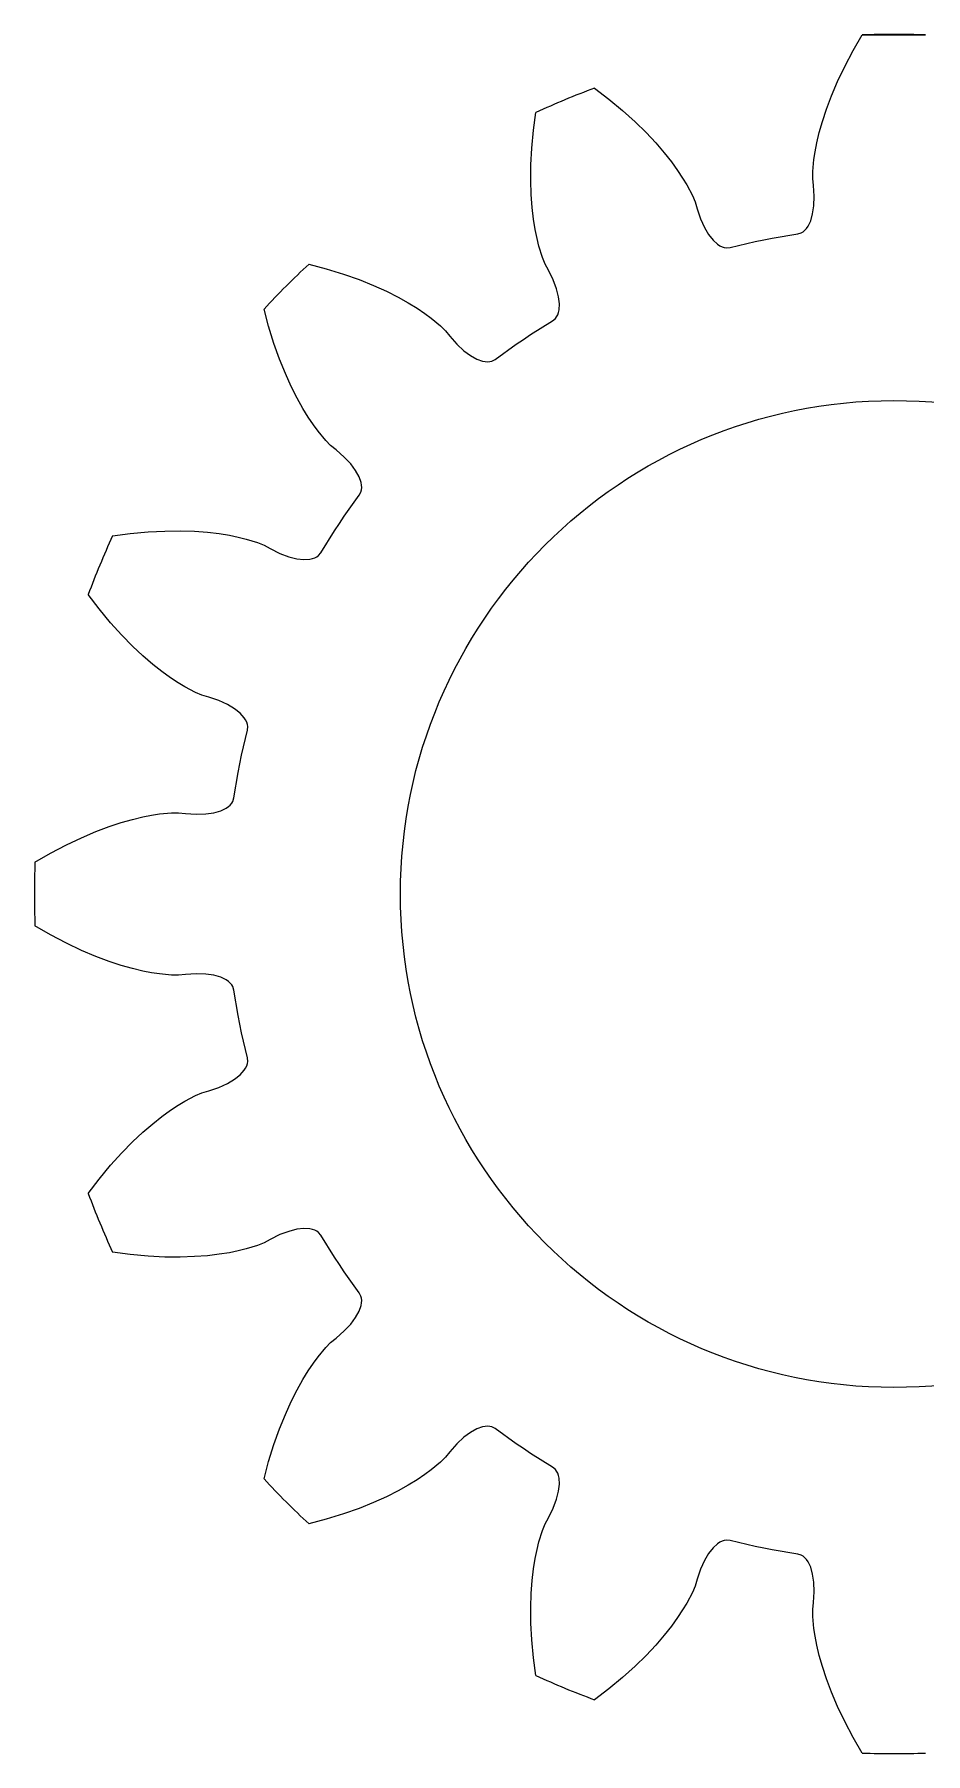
# Model space of a CAD drawing. Header units: millimetres. Extents: x -10140 to 28592, y 169 to 14599.
# Drawn here: x 3180.9 to 3208.9, y 168.6 to 222.6 of the extents above; entities that cross this region are included whole.
import ezdxf

# ---------------------------------------------------------------- set-up
doc = ezdxf.new("R2010")
doc.units = ezdxf.units.MM
doc.header["$LTSCALE"] = 0.2
doc.layers.add('layer1', color=7, linetype='Continuous')
doc.layers.add('layer3', color=7, linetype='Continuous')

msp = doc.modelspace()

# ---------------------------------------------------------------- linework, layer by layer
at = {"linetype": 'Continuous'}
msp.add_line((3206.863, 222.601), (3208.858, 222.601), dxfattribs=at)
msp.add_circle((3207.861, 195.62), 15.5)
msp.add_circle((3207.861, 195.62), 15.5)
at = {"layer": 'layer1'}
for p, q in [((3206.58, 222.115), (3206.863, 222.601)), ((3206.317, 221.616), (3206.58, 222.115)), ((3206.091, 221.141), (3206.317, 221.616)), ((3198.457, 220.929), (3198.904, 220.588)), ((3205.901, 220.694), (3206.091, 221.141)), ((3198.904, 220.588), (3199.339, 220.228)), ((3205.744, 220.275), (3205.901, 220.694)), ((3196.538, 219.608), (3196.613, 220.165)), ((3199.339, 220.228), (3199.729, 219.876)), ((3199.729, 219.876), (3200.076, 219.535)), ((3205.516, 219.536), (3205.616, 219.888)), ((3205.616, 219.888), (3205.744, 220.275)), ((3196.486, 219.046), (3196.538, 219.608)), ((3200.076, 219.535), (3200.381, 219.209)), ((3205.44, 219.217), (3205.516, 219.536)), ((3196.459, 218.521), (3196.486, 219.046)), ((3200.381, 219.209), (3200.647, 218.9)), ((3200.647, 218.9), (3200.874, 218.613)), ((3205.348, 218.688), (3205.385, 218.935)), ((3205.385, 218.935), (3205.44, 219.217)), ((3196.455, 218.035), (3196.459, 218.521)), ((3200.874, 218.613), (3201.066, 218.347)), ((3201.066, 218.347), (3201.225, 218.108)), ((3205.312, 218.091), (3205.314, 218.312)), ((3205.314, 218.312), (3205.348, 218.688)), ((3196.469, 217.588), (3196.455, 218.035)), ((3201.225, 218.108), (3201.354, 217.893)), ((3201.354, 217.893), (3201.53, 217.559)), ((3205.336, 217.869), (3205.312, 218.091)), ((3205.357, 217.534), (3205.336, 217.869)), ((3196.5, 217.182), (3196.469, 217.588)), ((3196.542, 216.819), (3196.5, 217.182)), ((3201.53, 217.559), (3201.616, 217.356)), ((3201.616, 217.356), (3201.679, 217.142)), ((3201.679, 217.142), (3201.787, 216.824)), ((3205.309, 216.981), (3205.347, 217.238)), ((3205.347, 217.238), (3205.357, 217.534)), ((3196.594, 216.495), (3196.542, 216.819)), ((3201.787, 216.824), (3201.91, 216.554)), ((3201.91, 216.554), (3202.043, 216.331)), ((3205.117, 216.525), (3205.165, 216.594)), ((3205.165, 216.594), (3205.248, 216.766)), ((3205.248, 216.766), (3205.309, 216.981)), ((3196.651, 216.213), (3196.594, 216.495)), ((3196.711, 215.97), (3196.651, 216.213)), ((3202.043, 216.331), (3202.182, 216.156)), ((3202.182, 216.156), (3202.324, 216.029)), ((3202.324, 216.029), (3202.395, 215.983)), ((3202.714, 215.928), (3203.505, 216.112)), ((3203.505, 216.112), (3203.773, 216.167)), ((3203.773, 216.167), (3204.043, 216.219)), ((3204.043, 216.219), (3204.844, 216.351)), ((3204.844, 216.351), (3204.952, 216.385)), ((3204.952, 216.385), (3205.01, 216.42)), ((3205.01, 216.42), (3205.065, 216.467)), ((3205.065, 216.467), (3205.117, 216.525)), ((3196.824, 215.61), (3196.711, 215.97)), ((3196.906, 215.406), (3196.824, 215.61)), ((3202.395, 215.983), (3202.465, 215.95)), ((3202.465, 215.95), (3202.534, 215.928)), ((3202.534, 215.928), (3202.602, 215.917)), ((3202.602, 215.917), (3202.714, 215.928)), ((3189.487, 215.404), (3190.031, 215.26)), ((3190.031, 215.26), (3190.57, 215.093)), ((3190.57, 215.093), (3191.065, 214.917)), ((3197.013, 215.209), (3196.906, 215.406)), ((3197.161, 214.908), (3197.013, 215.209)), ((3191.065, 214.917), (3191.516, 214.735)), ((3191.516, 214.735), (3191.924, 214.551)), ((3191.924, 214.551), (3192.287, 214.367)), ((3197.265, 214.63), (3197.161, 214.908)), ((3197.329, 214.379), (3197.265, 214.63)), ((3188.22, 213.45), (3188.076, 213.993)), ((3192.287, 214.367), (3192.607, 214.189)), ((3192.607, 214.189), (3192.886, 214.017)), ((3192.886, 214.017), (3193.124, 213.856)), ((3193.124, 213.856), (3193.326, 213.708)), ((3197.3, 213.81), (3197.326, 213.884)), ((3197.326, 213.884), (3197.344, 213.966)), ((3197.354, 214.156), (3197.329, 214.379)), ((3197.344, 213.966), (3197.354, 214.156)), ((3188.387, 212.91), (3188.22, 213.45)), ((3193.326, 213.708), (3193.616, 213.467)), ((3193.616, 213.467), (3193.773, 213.312)), ((3193.773, 213.312), (3193.913, 213.138)), ((3196.451, 213.19), (3197.14, 213.619)), ((3197.14, 213.619), (3197.227, 213.691)), ((3197.227, 213.691), (3197.267, 213.746)), ((3197.267, 213.746), (3197.3, 213.81)), ((3188.563, 212.415), (3188.387, 212.91)), ((3193.913, 213.138), (3194.135, 212.886)), ((3194.135, 212.886), (3194.352, 212.684)), ((3195.334, 212.412), (3195.994, 212.885)), ((3195.994, 212.885), (3196.221, 213.039)), ((3196.221, 213.039), (3196.451, 213.19)), ((3188.745, 211.964), (3188.563, 212.415)), ((3194.352, 212.684), (3194.56, 212.529)), ((3194.56, 212.529), (3194.756, 212.42)), ((3194.756, 212.42), (3194.935, 212.357)), ((3194.935, 212.357), (3195.018, 212.342)), ((3195.018, 212.342), (3195.096, 212.337)), ((3195.096, 212.337), (3195.168, 212.344)), ((3195.168, 212.344), (3195.234, 212.36)), ((3195.234, 212.36), (3195.334, 212.412)), ((3188.93, 211.557), (3188.745, 211.964)), ((3189.113, 211.193), (3188.93, 211.557)), ((3189.292, 210.874), (3189.113, 211.193)), ((3189.463, 210.594), (3189.292, 210.874)), ((3189.624, 210.356), (3189.463, 210.594)), ((3189.772, 210.154), (3189.624, 210.356)), ((3190.014, 209.865), (3189.772, 210.154)), ((3190.168, 209.707), (3190.014, 209.865)), ((3190.343, 209.567), (3190.168, 209.707)), ((3190.594, 209.345), (3190.343, 209.567)), ((3190.797, 209.129), (3190.594, 209.345)), ((3190.952, 208.92), (3190.797, 209.129)), ((3191.06, 208.725), (3190.952, 208.92)), ((3191.123, 208.545), (3191.06, 208.725)), ((3191.138, 208.462), (3191.123, 208.545)), ((3191.143, 208.384), (3191.138, 208.462)), ((3190.595, 207.486), (3191.068, 208.146)), ((3191.068, 208.146), (3191.12, 208.246)), ((3191.12, 208.246), (3191.137, 208.312)), ((3191.137, 208.312), (3191.143, 208.384)), ((3190.441, 207.259), (3190.595, 207.486)), ((3183.315, 206.867), (3183.872, 206.942)), ((3183.872, 206.942), (3184.434, 206.994)), ((3184.434, 206.994), (3184.959, 207.021)), ((3184.959, 207.021), (3185.445, 207.026)), ((3185.445, 207.026), (3185.892, 207.011)), ((3185.892, 207.011), (3186.298, 206.98)), ((3186.298, 206.98), (3186.662, 206.938)), ((3186.662, 206.938), (3186.986, 206.886)), ((3186.986, 206.886), (3187.267, 206.829)), ((3187.267, 206.829), (3187.51, 206.769)), ((3189.861, 206.34), (3190.29, 207.03)), ((3190.29, 207.03), (3190.441, 207.259)), ((3187.51, 206.769), (3187.87, 206.657)), ((3187.87, 206.657), (3188.075, 206.574)), ((3188.075, 206.574), (3188.271, 206.467)), ((3188.271, 206.467), (3188.572, 206.319)), ((3188.572, 206.319), (3188.85, 206.215)), ((3189.789, 206.254), (3189.861, 206.34)), ((3188.85, 206.215), (3189.102, 206.151)), ((3189.102, 206.151), (3189.324, 206.126)), ((3189.324, 206.126), (3189.514, 206.137)), ((3189.514, 206.137), (3189.597, 206.154)), ((3189.597, 206.154), (3189.67, 206.18)), ((3189.67, 206.18), (3189.734, 206.213)), ((3189.734, 206.213), (3189.789, 206.254)), ((3182.892, 204.576), (3182.551, 205.023)), ((3183.253, 204.141), (3182.892, 204.576)), ((3183.605, 203.752), (3183.253, 204.141)), ((3183.945, 203.405), (3183.605, 203.752)), ((3184.272, 203.099), (3183.945, 203.405)), ((3184.58, 202.833), (3184.272, 203.099)), ((3184.868, 202.606), (3184.58, 202.833)), ((3185.133, 202.414), (3184.868, 202.606)), ((3185.373, 202.255), (3185.133, 202.414)), ((3185.587, 202.126), (3185.373, 202.255)), ((3185.921, 201.951), (3185.587, 202.126)), ((3186.124, 201.864), (3185.921, 201.951)), ((3186.339, 201.802), (3186.124, 201.864)), ((3186.656, 201.693), (3186.339, 201.802)), ((3186.926, 201.57), (3186.656, 201.693)), ((3187.149, 201.437), (3186.926, 201.57)), ((3187.324, 201.298), (3187.149, 201.437)), ((3187.451, 201.156), (3187.324, 201.298)), ((3187.497, 201.085), (3187.451, 201.156)), ((3187.531, 201.015), (3187.497, 201.085)), ((3187.553, 200.946), (3187.531, 201.015)), ((3187.563, 200.879), (3187.553, 200.946)), ((3187.368, 199.976), (3187.553, 200.766)), ((3187.553, 200.766), (3187.563, 200.879)), ((3187.313, 199.707), (3187.368, 199.976)), ((3187.129, 198.636), (3187.261, 199.437)), ((3187.261, 199.437), (3187.313, 199.707)), ((3186.499, 198.171), (3186.714, 198.233)), ((3186.714, 198.233), (3186.886, 198.315)), ((3186.886, 198.315), (3186.955, 198.363)), ((3186.955, 198.363), (3187.014, 198.415)), ((3187.014, 198.415), (3187.06, 198.47)), ((3187.06, 198.47), (3187.095, 198.529)), ((3187.095, 198.529), (3187.129, 198.636)), ((3182.787, 197.579), (3183.205, 197.737)), ((3183.205, 197.737), (3183.592, 197.864)), ((3183.592, 197.864), (3183.944, 197.964)), ((3183.944, 197.964), (3184.263, 198.04)), ((3184.263, 198.04), (3184.545, 198.095)), ((3184.545, 198.095), (3184.793, 198.133)), ((3184.793, 198.133), (3185.168, 198.167)), ((3185.168, 198.167), (3185.389, 198.168)), ((3185.389, 198.168), (3185.611, 198.145)), ((3185.611, 198.145), (3185.946, 198.124)), ((3185.946, 198.124), (3186.243, 198.133)), ((3186.243, 198.133), (3186.499, 198.171)), ((3181.365, 196.9), (3181.865, 197.164)), ((3181.865, 197.164), (3182.339, 197.389)), ((3182.339, 197.389), (3182.787, 197.579)), ((3180.879, 196.618), (3181.365, 196.9)), ((3181.365, 194.339), (3180.879, 194.622)), ((3181.865, 194.076), (3181.365, 194.339)), ((3182.339, 193.85), (3181.865, 194.076)), ((3182.787, 193.66), (3182.339, 193.85)), ((3183.205, 193.503), (3182.787, 193.66)), ((3183.592, 193.375), (3183.205, 193.503)), ((3183.944, 193.276), (3183.592, 193.375)), ((3184.263, 193.199), (3183.944, 193.276)), ((3184.545, 193.144), (3184.263, 193.199)), ((3184.793, 193.107), (3184.545, 193.144)), ((3185.168, 193.073), (3184.793, 193.107)), ((3185.389, 193.071), (3185.168, 193.073)), ((3185.611, 193.095), (3185.389, 193.071)), ((3185.946, 193.116), (3185.611, 193.095)), ((3186.243, 193.106), (3185.946, 193.116)), ((3186.499, 193.068), (3186.243, 193.106)), ((3186.714, 193.007), (3186.499, 193.068)), ((3186.886, 192.924), (3186.714, 193.007)), ((3186.955, 192.876), (3186.886, 192.924)), ((3187.014, 192.824), (3186.955, 192.876)), ((3187.06, 192.769), (3187.014, 192.824)), ((3187.095, 192.711), (3187.06, 192.769)), ((3187.129, 192.603), (3187.095, 192.711)), ((3187.261, 191.802), (3187.129, 192.603)), ((3187.313, 191.533), (3187.261, 191.802)), ((3187.368, 191.264), (3187.313, 191.533)), ((3187.553, 190.473), (3187.368, 191.264)), ((3187.324, 189.941), (3187.451, 190.084)), ((3187.451, 190.084), (3187.497, 190.154)), ((3187.497, 190.154), (3187.531, 190.225)), ((3187.531, 190.225), (3187.553, 190.293)), ((3187.563, 190.361), (3187.553, 190.473)), ((3187.553, 190.293), (3187.563, 190.361)), ((3186.339, 189.438), (3186.656, 189.547)), ((3186.656, 189.547), (3186.926, 189.669)), ((3186.926, 189.669), (3187.149, 189.802)), ((3187.149, 189.802), (3187.324, 189.941)), ((3185.373, 188.984), (3185.587, 189.114)), ((3185.587, 189.114), (3185.921, 189.289)), ((3185.921, 189.289), (3186.124, 189.375)), ((3186.124, 189.375), (3186.339, 189.438)), ((3184.58, 188.406), (3184.868, 188.633)), ((3184.868, 188.633), (3185.133, 188.825)), ((3185.133, 188.825), (3185.373, 188.984)), ((3183.945, 187.835), (3184.272, 188.14)), ((3184.272, 188.14), (3184.58, 188.406)), ((3183.253, 187.098), (3183.605, 187.488)), ((3183.605, 187.488), (3183.945, 187.835)), ((3182.892, 186.663), (3183.253, 187.098)), ((3182.551, 186.216), (3182.892, 186.663)), ((3188.271, 184.773), (3188.075, 184.665)), ((3188.572, 184.92), (3188.271, 184.773)), ((3188.85, 185.024), (3188.572, 184.92)), ((3189.102, 185.088), (3188.85, 185.024)), ((3189.324, 185.113), (3189.102, 185.088)), ((3189.514, 185.103), (3189.324, 185.113)), ((3189.597, 185.085), (3189.514, 185.103)), ((3189.67, 185.059), (3189.597, 185.085)), ((3189.734, 185.026), (3189.67, 185.059)), ((3189.789, 184.986), (3189.734, 185.026)), ((3189.861, 184.899), (3189.789, 184.986)), ((3190.29, 184.21), (3189.861, 184.899)), ((3183.872, 184.297), (3183.315, 184.372)), ((3184.434, 184.245), (3183.872, 184.297)), ((3184.959, 184.218), (3184.434, 184.245)), ((3185.445, 184.214), (3184.959, 184.218)), ((3185.892, 184.229), (3185.445, 184.214)), ((3186.298, 184.259), (3185.892, 184.229)), ((3186.662, 184.302), (3186.298, 184.259)), ((3186.986, 184.353), (3186.662, 184.302)), ((3187.267, 184.41), (3186.986, 184.353)), ((3187.51, 184.47), (3187.267, 184.41)), ((3187.87, 184.583), (3187.51, 184.47)), ((3188.075, 184.665), (3187.87, 184.583)), ((3190.441, 183.981), (3190.29, 184.21)), ((3190.595, 183.753), (3190.441, 183.981)), ((3191.068, 183.093), (3190.595, 183.753)), ((3191.12, 182.993), (3191.068, 183.093)), ((3191.06, 182.515), (3191.123, 182.695)), ((3191.137, 182.927), (3191.12, 182.993)), ((3191.123, 182.695), (3191.138, 182.778)), ((3191.143, 182.855), (3191.137, 182.927)), ((3191.138, 182.778), (3191.143, 182.855)), ((3190.594, 181.894), (3190.797, 182.111)), ((3190.797, 182.111), (3190.952, 182.319)), ((3190.952, 182.319), (3191.06, 182.515)), ((3190.014, 181.375), (3190.168, 181.532)), ((3190.168, 181.532), (3190.343, 181.672)), ((3190.343, 181.672), (3190.594, 181.894)), ((3189.624, 180.884), (3189.772, 181.085)), ((3189.772, 181.085), (3190.014, 181.375)), ((3189.113, 180.046), (3189.292, 180.366)), ((3189.292, 180.366), (3189.463, 180.645)), ((3189.463, 180.645), (3189.624, 180.884)), ((3188.93, 179.683), (3189.113, 180.046)), ((3188.745, 179.275), (3188.93, 179.683)), ((3188.387, 178.33), (3188.563, 178.824)), ((3188.563, 178.824), (3188.745, 179.275)), ((3194.756, 178.819), (3194.56, 178.711)), ((3194.935, 178.882), (3194.756, 178.819)), ((3195.018, 178.898), (3194.935, 178.882)), ((3195.096, 178.902), (3195.018, 178.898)), ((3195.168, 178.896), (3195.096, 178.902)), ((3195.234, 178.88), (3195.168, 178.896)), ((3195.334, 178.827), (3195.234, 178.88)), ((3195.994, 178.354), (3195.334, 178.827)), ((3188.22, 177.79), (3188.387, 178.33)), ((3194.135, 178.353), (3193.913, 178.102)), ((3194.352, 178.556), (3194.135, 178.353)), ((3194.56, 178.711), (3194.352, 178.556)), ((3196.221, 178.2), (3195.994, 178.354)), ((3196.451, 178.049), (3196.221, 178.2)), ((3188.076, 177.247), (3188.22, 177.79)), ((3193.616, 177.773), (3193.326, 177.531)), ((3193.773, 177.928), (3193.616, 177.773)), ((3193.913, 178.102), (3193.773, 177.928)), ((3197.14, 177.621), (3196.451, 178.049)), ((3192.886, 177.222), (3192.607, 177.051)), ((3193.124, 177.383), (3192.886, 177.222)), ((3193.326, 177.531), (3193.124, 177.383)), ((3197.227, 177.548), (3197.14, 177.621)), ((3197.267, 177.494), (3197.227, 177.548)), ((3197.3, 177.429), (3197.267, 177.494)), ((3197.326, 177.356), (3197.3, 177.429)), ((3197.344, 177.273), (3197.326, 177.356)), ((3197.354, 177.083), (3197.344, 177.273)), ((3191.924, 176.689), (3191.516, 176.504)), ((3192.287, 176.872), (3191.924, 176.689)), ((3192.607, 177.051), (3192.287, 176.872)), ((3197.161, 176.331), (3197.265, 176.609)), ((3197.265, 176.609), (3197.329, 176.861)), ((3197.329, 176.861), (3197.354, 177.083)), ((3190.57, 176.146), (3190.031, 175.979)), ((3191.065, 176.322), (3190.57, 176.146)), ((3191.516, 176.504), (3191.065, 176.322)), ((3197.013, 176.03), (3197.161, 176.331)), ((3190.031, 175.979), (3189.487, 175.835)), ((3196.711, 175.269), (3196.824, 175.629)), ((3196.824, 175.629), (3196.906, 175.834)), ((3196.906, 175.834), (3197.013, 176.03)), ((3196.594, 174.745), (3196.651, 175.026)), ((3196.651, 175.026), (3196.711, 175.269)), ((3202.182, 175.083), (3202.043, 174.908)), ((3202.324, 175.21), (3202.182, 175.083)), ((3202.395, 175.256), (3202.324, 175.21)), ((3202.465, 175.29), (3202.395, 175.256)), ((3202.534, 175.312), (3202.465, 175.29)), ((3202.602, 175.322), (3202.534, 175.312)), ((3202.714, 175.312), (3202.602, 175.322)), ((3203.505, 175.127), (3202.714, 175.312)), ((3203.773, 175.072), (3203.505, 175.127)), ((3204.043, 175.02), (3203.773, 175.072)), ((3204.844, 174.888), (3204.043, 175.02)), ((3196.5, 174.057), (3196.542, 174.421)), ((3196.542, 174.421), (3196.594, 174.745)), ((3201.91, 174.685), (3201.787, 174.415)), ((3202.043, 174.908), (3201.91, 174.685)), ((3204.952, 174.854), (3204.844, 174.888)), ((3205.01, 174.819), (3204.952, 174.854)), ((3205.065, 174.773), (3205.01, 174.819)), ((3205.117, 174.715), (3205.065, 174.773)), ((3205.165, 174.645), (3205.117, 174.715)), ((3205.248, 174.473), (3205.165, 174.645)), ((3205.309, 174.258), (3205.248, 174.473)), ((3196.469, 173.651), (3196.5, 174.057)), ((3201.616, 173.883), (3201.53, 173.68)), ((3201.679, 174.098), (3201.616, 173.883)), ((3201.787, 174.415), (3201.679, 174.098)), ((3205.347, 174.002), (3205.309, 174.258)), ((3205.357, 173.705), (3205.347, 174.002)), ((3196.455, 173.204), (3196.469, 173.651)), ((3201.354, 173.346), (3201.225, 173.132)), ((3201.53, 173.68), (3201.354, 173.346)), ((3205.312, 173.148), (3205.336, 173.37)), ((3205.336, 173.37), (3205.357, 173.705)), ((3196.459, 172.718), (3196.455, 173.204)), ((3201.066, 172.892), (3200.874, 172.627)), ((3201.225, 173.132), (3201.066, 172.892)), ((3205.314, 172.927), (3205.312, 173.148)), ((3205.348, 172.552), (3205.314, 172.927)), ((3196.486, 172.193), (3196.459, 172.718)), ((3200.647, 172.339), (3200.381, 172.031)), ((3200.874, 172.627), (3200.647, 172.339)), ((3205.385, 172.304), (3205.348, 172.552)), ((3205.44, 172.022), (3205.385, 172.304)), ((3196.538, 171.631), (3196.486, 172.193)), ((3200.381, 172.031), (3200.076, 171.705)), ((3205.516, 171.703), (3205.44, 172.022)), ((3196.613, 171.074), (3196.538, 171.631)), ((3199.729, 171.364), (3199.339, 171.012)), ((3200.076, 171.705), (3199.729, 171.364)), ((3205.616, 171.351), (3205.516, 171.703)), ((3205.744, 170.964), (3205.616, 171.351)), ((3198.904, 170.651), (3198.457, 170.31)), ((3199.339, 171.012), (3198.904, 170.651)), ((3205.901, 170.546), (3205.744, 170.964)), ((3206.091, 170.098), (3205.901, 170.546)), ((3206.317, 169.624), (3206.091, 170.098)), ((3206.58, 169.124), (3206.317, 169.624)), ((3206.863, 168.638), (3206.58, 169.124))]:
    msp.add_line(p, q, dxfattribs=at)
for start, end in [(87.8819, 92.1181), (110.3819, 114.6181), (132.8819, 137.1181), (155.3819, 159.6181), (177.8819, 182.1181), (200.3819, 204.6181), (222.8819, 227.1181), (245.3819, 249.6181), (267.8819, 272.1181)]:
    msp.add_arc((3207.861, 195.62), 27, start, end, dxfattribs=at)
at = {"layer": 'layer3'}
for p, q in [((3206.58, 222.115), (3206.863, 222.601)), ((3206.317, 221.616), (3206.58, 222.115)), ((3206.091, 221.141), (3206.317, 221.616)), ((3198.457, 220.929), (3198.904, 220.588)), ((3205.901, 220.694), (3206.091, 221.141)), ((3198.904, 220.588), (3199.339, 220.228)), ((3205.744, 220.275), (3205.901, 220.694)), ((3196.538, 219.608), (3196.613, 220.165)), ((3199.339, 220.228), (3199.729, 219.876)), ((3199.729, 219.876), (3200.076, 219.535)), ((3205.516, 219.536), (3205.616, 219.888)), ((3205.616, 219.888), (3205.744, 220.275)), ((3196.486, 219.046), (3196.538, 219.608)), ((3200.076, 219.535), (3200.381, 219.209)), ((3205.44, 219.217), (3205.516, 219.536)), ((3196.459, 218.521), (3196.486, 219.046)), ((3200.381, 219.209), (3200.647, 218.9)), ((3200.647, 218.9), (3200.874, 218.613)), ((3205.348, 218.688), (3205.385, 218.935)), ((3205.385, 218.935), (3205.44, 219.217)), ((3196.455, 218.035), (3196.459, 218.521)), ((3200.874, 218.613), (3201.066, 218.347)), ((3201.066, 218.347), (3201.225, 218.108)), ((3205.312, 218.091), (3205.314, 218.312)), ((3205.314, 218.312), (3205.348, 218.688)), ((3196.469, 217.588), (3196.455, 218.035)), ((3201.225, 218.108), (3201.354, 217.893)), ((3201.354, 217.893), (3201.53, 217.559)), ((3205.336, 217.869), (3205.312, 218.091)), ((3205.357, 217.534), (3205.336, 217.869)), ((3196.5, 217.182), (3196.469, 217.588)), ((3196.542, 216.819), (3196.5, 217.182)), ((3201.53, 217.559), (3201.616, 217.356)), ((3201.616, 217.356), (3201.679, 217.142)), ((3201.679, 217.142), (3201.787, 216.824)), ((3205.309, 216.981), (3205.347, 217.238)), ((3205.347, 217.238), (3205.357, 217.534)), ((3196.594, 216.495), (3196.542, 216.819)), ((3201.787, 216.824), (3201.91, 216.554)), ((3201.91, 216.554), (3202.043, 216.331)), ((3205.117, 216.525), (3205.165, 216.594)), ((3205.165, 216.594), (3205.248, 216.766)), ((3205.248, 216.766), (3205.309, 216.981)), ((3196.651, 216.213), (3196.594, 216.495)), ((3196.711, 215.97), (3196.651, 216.213)), ((3202.043, 216.331), (3202.182, 216.156)), ((3202.182, 216.156), (3202.324, 216.029)), ((3202.324, 216.029), (3202.395, 215.983)), ((3202.714, 215.928), (3203.505, 216.112)), ((3203.505, 216.112), (3203.773, 216.167)), ((3203.773, 216.167), (3204.043, 216.219)), ((3204.043, 216.219), (3204.844, 216.351)), ((3204.844, 216.351), (3204.952, 216.385)), ((3204.952, 216.385), (3205.01, 216.42)), ((3205.01, 216.42), (3205.065, 216.467)), ((3205.065, 216.467), (3205.117, 216.525)), ((3196.824, 215.61), (3196.711, 215.97)), ((3196.906, 215.406), (3196.824, 215.61)), ((3202.395, 215.983), (3202.465, 215.95)), ((3202.465, 215.95), (3202.534, 215.928)), ((3202.534, 215.928), (3202.602, 215.917)), ((3202.602, 215.917), (3202.714, 215.928)), ((3189.487, 215.404), (3190.031, 215.26)), ((3190.031, 215.26), (3190.57, 215.093)), ((3190.57, 215.093), (3191.065, 214.917)), ((3197.013, 215.209), (3196.906, 215.406)), ((3197.161, 214.908), (3197.013, 215.209)), ((3191.065, 214.917), (3191.516, 214.735)), ((3191.516, 214.735), (3191.924, 214.551)), ((3191.924, 214.551), (3192.287, 214.367)), ((3197.265, 214.63), (3197.161, 214.908)), ((3197.329, 214.379), (3197.265, 214.63)), ((3188.22, 213.45), (3188.076, 213.993)), ((3192.287, 214.367), (3192.607, 214.189)), ((3192.607, 214.189), (3192.886, 214.017)), ((3192.886, 214.017), (3193.124, 213.856)), ((3193.124, 213.856), (3193.326, 213.708)), ((3197.3, 213.81), (3197.326, 213.884)), ((3197.326, 213.884), (3197.344, 213.966)), ((3197.354, 214.156), (3197.329, 214.379)), ((3197.344, 213.966), (3197.354, 214.156)), ((3188.387, 212.91), (3188.22, 213.45)), ((3193.326, 213.708), (3193.616, 213.467)), ((3193.616, 213.467), (3193.773, 213.312)), ((3193.773, 213.312), (3193.913, 213.138)), ((3196.451, 213.19), (3197.14, 213.619)), ((3197.14, 213.619), (3197.227, 213.691)), ((3197.227, 213.691), (3197.267, 213.746)), ((3197.267, 213.746), (3197.3, 213.81)), ((3188.563, 212.415), (3188.387, 212.91)), ((3193.913, 213.138), (3194.135, 212.886)), ((3194.135, 212.886), (3194.352, 212.684)), ((3195.334, 212.412), (3195.994, 212.885)), ((3195.994, 212.885), (3196.221, 213.039)), ((3196.221, 213.039), (3196.451, 213.19)), ((3188.745, 211.964), (3188.563, 212.415)), ((3194.352, 212.684), (3194.56, 212.529)), ((3194.56, 212.529), (3194.756, 212.42)), ((3194.756, 212.42), (3194.935, 212.357)), ((3194.935, 212.357), (3195.018, 212.342)), ((3195.018, 212.342), (3195.096, 212.337)), ((3195.096, 212.337), (3195.168, 212.344)), ((3195.168, 212.344), (3195.234, 212.36)), ((3195.234, 212.36), (3195.334, 212.412)), ((3188.93, 211.557), (3188.745, 211.964)), ((3189.113, 211.193), (3188.93, 211.557)), ((3189.292, 210.874), (3189.113, 211.193)), ((3189.463, 210.594), (3189.292, 210.874)), ((3189.624, 210.356), (3189.463, 210.594)), ((3189.772, 210.154), (3189.624, 210.356)), ((3190.014, 209.865), (3189.772, 210.154)), ((3190.168, 209.707), (3190.014, 209.865)), ((3190.343, 209.567), (3190.168, 209.707)), ((3190.594, 209.345), (3190.343, 209.567)), ((3190.797, 209.129), (3190.594, 209.345)), ((3190.952, 208.92), (3190.797, 209.129)), ((3191.06, 208.725), (3190.952, 208.92)), ((3191.123, 208.545), (3191.06, 208.725)), ((3191.138, 208.462), (3191.123, 208.545)), ((3191.143, 208.384), (3191.138, 208.462)), ((3190.595, 207.486), (3191.068, 208.146)), ((3191.068, 208.146), (3191.12, 208.246)), ((3191.12, 208.246), (3191.137, 208.312)), ((3191.137, 208.312), (3191.143, 208.384)), ((3190.441, 207.259), (3190.595, 207.486)), ((3183.315, 206.867), (3183.872, 206.942)), ((3183.872, 206.942), (3184.434, 206.994)), ((3184.434, 206.994), (3184.959, 207.021)), ((3184.959, 207.021), (3185.445, 207.026)), ((3185.445, 207.026), (3185.892, 207.011)), ((3185.892, 207.011), (3186.298, 206.98)), ((3186.298, 206.98), (3186.662, 206.938)), ((3186.662, 206.938), (3186.986, 206.886)), ((3186.986, 206.886), (3187.267, 206.829)), ((3187.267, 206.829), (3187.51, 206.769)), ((3189.861, 206.34), (3190.29, 207.03)), ((3190.29, 207.03), (3190.441, 207.259)), ((3187.51, 206.769), (3187.87, 206.657)), ((3187.87, 206.657), (3188.075, 206.574)), ((3188.075, 206.574), (3188.271, 206.467)), ((3188.271, 206.467), (3188.572, 206.319)), ((3188.572, 206.319), (3188.85, 206.215)), ((3189.789, 206.254), (3189.861, 206.34)), ((3188.85, 206.215), (3189.102, 206.151)), ((3189.102, 206.151), (3189.324, 206.126)), ((3189.324, 206.126), (3189.514, 206.137)), ((3189.514, 206.137), (3189.597, 206.154)), ((3189.597, 206.154), (3189.67, 206.18)), ((3189.67, 206.18), (3189.734, 206.213)), ((3189.734, 206.213), (3189.789, 206.254)), ((3182.892, 204.576), (3182.551, 205.023)), ((3183.253, 204.141), (3182.892, 204.576)), ((3183.605, 203.752), (3183.253, 204.141)), ((3183.945, 203.405), (3183.605, 203.752)), ((3184.272, 203.099), (3183.945, 203.405)), ((3184.58, 202.833), (3184.272, 203.099)), ((3184.868, 202.606), (3184.58, 202.833)), ((3185.133, 202.414), (3184.868, 202.606)), ((3185.373, 202.255), (3185.133, 202.414)), ((3185.587, 202.126), (3185.373, 202.255)), ((3185.921, 201.951), (3185.587, 202.126)), ((3186.124, 201.864), (3185.921, 201.951)), ((3186.339, 201.802), (3186.124, 201.864)), ((3186.656, 201.693), (3186.339, 201.802)), ((3186.926, 201.57), (3186.656, 201.693)), ((3187.149, 201.437), (3186.926, 201.57)), ((3187.324, 201.298), (3187.149, 201.437)), ((3187.451, 201.156), (3187.324, 201.298)), ((3187.497, 201.085), (3187.451, 201.156)), ((3187.531, 201.015), (3187.497, 201.085)), ((3187.553, 200.946), (3187.531, 201.015)), ((3187.563, 200.879), (3187.553, 200.946)), ((3187.368, 199.976), (3187.553, 200.766)), ((3187.553, 200.766), (3187.563, 200.879)), ((3187.313, 199.707), (3187.368, 199.976)), ((3187.129, 198.636), (3187.261, 199.437)), ((3187.261, 199.437), (3187.313, 199.707)), ((3186.499, 198.171), (3186.714, 198.233)), ((3186.714, 198.233), (3186.886, 198.315)), ((3186.886, 198.315), (3186.955, 198.363)), ((3186.955, 198.363), (3187.014, 198.415)), ((3187.014, 198.415), (3187.06, 198.47)), ((3187.06, 198.47), (3187.095, 198.529)), ((3187.095, 198.529), (3187.129, 198.636)), ((3182.787, 197.579), (3183.205, 197.737)), ((3183.205, 197.737), (3183.592, 197.864)), ((3183.592, 197.864), (3183.944, 197.964)), ((3183.944, 197.964), (3184.263, 198.04)), ((3184.263, 198.04), (3184.545, 198.095)), ((3184.545, 198.095), (3184.793, 198.133)), ((3184.793, 198.133), (3185.168, 198.167)), ((3185.168, 198.167), (3185.389, 198.168)), ((3185.389, 198.168), (3185.611, 198.145)), ((3185.611, 198.145), (3185.946, 198.124)), ((3185.946, 198.124), (3186.243, 198.133)), ((3186.243, 198.133), (3186.499, 198.171)), ((3181.365, 196.9), (3181.865, 197.164)), ((3181.865, 197.164), (3182.339, 197.389)), ((3182.339, 197.389), (3182.787, 197.579)), ((3180.879, 196.618), (3181.365, 196.9)), ((3181.365, 194.339), (3180.879, 194.622)), ((3181.865, 194.076), (3181.365, 194.339)), ((3182.339, 193.85), (3181.865, 194.076)), ((3182.787, 193.66), (3182.339, 193.85)), ((3183.205, 193.503), (3182.787, 193.66)), ((3183.592, 193.375), (3183.205, 193.503)), ((3183.944, 193.276), (3183.592, 193.375)), ((3184.263, 193.199), (3183.944, 193.276)), ((3184.545, 193.144), (3184.263, 193.199)), ((3184.793, 193.107), (3184.545, 193.144)), ((3185.168, 193.073), (3184.793, 193.107)), ((3185.389, 193.071), (3185.168, 193.073)), ((3185.611, 193.095), (3185.389, 193.071)), ((3185.946, 193.116), (3185.611, 193.095)), ((3186.243, 193.106), (3185.946, 193.116)), ((3186.499, 193.068), (3186.243, 193.106)), ((3186.714, 193.007), (3186.499, 193.068)), ((3186.886, 192.924), (3186.714, 193.007)), ((3186.955, 192.876), (3186.886, 192.924)), ((3187.014, 192.824), (3186.955, 192.876)), ((3187.06, 192.769), (3187.014, 192.824)), ((3187.095, 192.711), (3187.06, 192.769)), ((3187.129, 192.603), (3187.095, 192.711)), ((3187.261, 191.802), (3187.129, 192.603)), ((3187.313, 191.533), (3187.261, 191.802)), ((3187.368, 191.264), (3187.313, 191.533)), ((3187.553, 190.473), (3187.368, 191.264)), ((3187.324, 189.941), (3187.451, 190.084)), ((3187.451, 190.084), (3187.497, 190.154)), ((3187.497, 190.154), (3187.531, 190.225)), ((3187.531, 190.225), (3187.553, 190.293)), ((3187.563, 190.361), (3187.553, 190.473)), ((3187.553, 190.293), (3187.563, 190.361)), ((3186.339, 189.438), (3186.656, 189.547)), ((3186.656, 189.547), (3186.926, 189.669)), ((3186.926, 189.669), (3187.149, 189.802)), ((3187.149, 189.802), (3187.324, 189.941)), ((3185.373, 188.984), (3185.587, 189.114)), ((3185.587, 189.114), (3185.921, 189.289)), ((3185.921, 189.289), (3186.124, 189.375)), ((3186.124, 189.375), (3186.339, 189.438)), ((3184.58, 188.406), (3184.868, 188.633)), ((3184.868, 188.633), (3185.133, 188.825)), ((3185.133, 188.825), (3185.373, 188.984)), ((3183.945, 187.835), (3184.272, 188.14)), ((3184.272, 188.14), (3184.58, 188.406)), ((3183.253, 187.098), (3183.605, 187.488)), ((3183.605, 187.488), (3183.945, 187.835)), ((3182.892, 186.663), (3183.253, 187.098)), ((3182.551, 186.216), (3182.892, 186.663)), ((3188.271, 184.773), (3188.075, 184.665)), ((3188.572, 184.92), (3188.271, 184.773)), ((3188.85, 185.024), (3188.572, 184.92)), ((3189.102, 185.088), (3188.85, 185.024)), ((3189.324, 185.113), (3189.102, 185.088)), ((3189.514, 185.103), (3189.324, 185.113)), ((3189.597, 185.085), (3189.514, 185.103)), ((3189.67, 185.059), (3189.597, 185.085)), ((3189.734, 185.026), (3189.67, 185.059)), ((3189.789, 184.986), (3189.734, 185.026)), ((3189.861, 184.899), (3189.789, 184.986)), ((3190.29, 184.21), (3189.861, 184.899)), ((3183.872, 184.297), (3183.315, 184.372)), ((3184.434, 184.245), (3183.872, 184.297)), ((3184.959, 184.218), (3184.434, 184.245)), ((3185.445, 184.214), (3184.959, 184.218)), ((3185.892, 184.229), (3185.445, 184.214)), ((3186.298, 184.259), (3185.892, 184.229)), ((3186.662, 184.302), (3186.298, 184.259)), ((3186.986, 184.353), (3186.662, 184.302)), ((3187.267, 184.41), (3186.986, 184.353)), ((3187.51, 184.47), (3187.267, 184.41)), ((3187.87, 184.583), (3187.51, 184.47)), ((3188.075, 184.665), (3187.87, 184.583)), ((3190.441, 183.981), (3190.29, 184.21)), ((3190.595, 183.753), (3190.441, 183.981)), ((3191.068, 183.093), (3190.595, 183.753)), ((3191.12, 182.993), (3191.068, 183.093)), ((3191.06, 182.515), (3191.123, 182.695)), ((3191.137, 182.927), (3191.12, 182.993)), ((3191.123, 182.695), (3191.138, 182.778)), ((3191.143, 182.855), (3191.137, 182.927)), ((3191.138, 182.778), (3191.143, 182.855)), ((3190.594, 181.894), (3190.797, 182.111)), ((3190.797, 182.111), (3190.952, 182.319)), ((3190.952, 182.319), (3191.06, 182.515)), ((3190.014, 181.375), (3190.168, 181.532)), ((3190.168, 181.532), (3190.343, 181.672)), ((3190.343, 181.672), (3190.594, 181.894)), ((3189.624, 180.884), (3189.772, 181.085)), ((3189.772, 181.085), (3190.014, 181.375)), ((3189.113, 180.046), (3189.292, 180.366)), ((3189.292, 180.366), (3189.463, 180.645)), ((3189.463, 180.645), (3189.624, 180.884)), ((3188.93, 179.683), (3189.113, 180.046)), ((3188.745, 179.275), (3188.93, 179.683)), ((3188.387, 178.33), (3188.563, 178.824)), ((3188.563, 178.824), (3188.745, 179.275)), ((3194.756, 178.819), (3194.56, 178.711)), ((3194.935, 178.882), (3194.756, 178.819)), ((3195.018, 178.898), (3194.935, 178.882)), ((3195.096, 178.902), (3195.018, 178.898)), ((3195.168, 178.896), (3195.096, 178.902)), ((3195.234, 178.88), (3195.168, 178.896)), ((3195.334, 178.827), (3195.234, 178.88)), ((3195.994, 178.354), (3195.334, 178.827)), ((3188.22, 177.79), (3188.387, 178.33)), ((3194.135, 178.353), (3193.913, 178.102)), ((3194.352, 178.556), (3194.135, 178.353)), ((3194.56, 178.711), (3194.352, 178.556)), ((3196.221, 178.2), (3195.994, 178.354)), ((3196.451, 178.049), (3196.221, 178.2)), ((3188.076, 177.247), (3188.22, 177.79)), ((3193.616, 177.773), (3193.326, 177.531)), ((3193.773, 177.928), (3193.616, 177.773)), ((3193.913, 178.102), (3193.773, 177.928)), ((3197.14, 177.621), (3196.451, 178.049)), ((3192.886, 177.222), (3192.607, 177.051)), ((3193.124, 177.383), (3192.886, 177.222)), ((3193.326, 177.531), (3193.124, 177.383)), ((3197.227, 177.548), (3197.14, 177.621)), ((3197.267, 177.494), (3197.227, 177.548)), ((3197.3, 177.429), (3197.267, 177.494)), ((3197.326, 177.356), (3197.3, 177.429)), ((3197.344, 177.273), (3197.326, 177.356)), ((3197.354, 177.083), (3197.344, 177.273)), ((3191.924, 176.689), (3191.516, 176.504)), ((3192.287, 176.872), (3191.924, 176.689)), ((3192.607, 177.051), (3192.287, 176.872)), ((3197.161, 176.331), (3197.265, 176.609)), ((3197.265, 176.609), (3197.329, 176.861)), ((3197.329, 176.861), (3197.354, 177.083)), ((3190.57, 176.146), (3190.031, 175.979)), ((3191.065, 176.322), (3190.57, 176.146)), ((3191.516, 176.504), (3191.065, 176.322)), ((3197.013, 176.03), (3197.161, 176.331)), ((3190.031, 175.979), (3189.487, 175.835)), ((3196.711, 175.269), (3196.824, 175.629)), ((3196.824, 175.629), (3196.906, 175.834)), ((3196.906, 175.834), (3197.013, 176.03)), ((3196.594, 174.745), (3196.651, 175.026)), ((3196.651, 175.026), (3196.711, 175.269)), ((3202.182, 175.083), (3202.043, 174.908)), ((3202.324, 175.21), (3202.182, 175.083)), ((3202.395, 175.256), (3202.324, 175.21)), ((3202.465, 175.29), (3202.395, 175.256)), ((3202.534, 175.312), (3202.465, 175.29)), ((3202.602, 175.322), (3202.534, 175.312)), ((3202.714, 175.312), (3202.602, 175.322)), ((3203.505, 175.127), (3202.714, 175.312)), ((3203.773, 175.072), (3203.505, 175.127)), ((3204.043, 175.02), (3203.773, 175.072)), ((3204.844, 174.888), (3204.043, 175.02)), ((3196.5, 174.057), (3196.542, 174.421)), ((3196.542, 174.421), (3196.594, 174.745)), ((3201.91, 174.685), (3201.787, 174.415)), ((3202.043, 174.908), (3201.91, 174.685)), ((3204.952, 174.854), (3204.844, 174.888)), ((3205.01, 174.819), (3204.952, 174.854)), ((3205.065, 174.773), (3205.01, 174.819)), ((3205.117, 174.715), (3205.065, 174.773)), ((3205.165, 174.645), (3205.117, 174.715)), ((3205.248, 174.473), (3205.165, 174.645)), ((3205.309, 174.258), (3205.248, 174.473)), ((3196.469, 173.651), (3196.5, 174.057)), ((3201.616, 173.883), (3201.53, 173.68)), ((3201.679, 174.098), (3201.616, 173.883)), ((3201.787, 174.415), (3201.679, 174.098)), ((3205.347, 174.002), (3205.309, 174.258)), ((3205.357, 173.705), (3205.347, 174.002)), ((3196.455, 173.204), (3196.469, 173.651)), ((3201.354, 173.346), (3201.225, 173.132)), ((3201.53, 173.68), (3201.354, 173.346)), ((3205.312, 173.148), (3205.336, 173.37)), ((3205.336, 173.37), (3205.357, 173.705)), ((3196.459, 172.718), (3196.455, 173.204)), ((3201.066, 172.892), (3200.874, 172.627)), ((3201.225, 173.132), (3201.066, 172.892)), ((3205.314, 172.927), (3205.312, 173.148)), ((3205.348, 172.552), (3205.314, 172.927)), ((3196.486, 172.193), (3196.459, 172.718)), ((3200.647, 172.339), (3200.381, 172.031)), ((3200.874, 172.627), (3200.647, 172.339)), ((3205.385, 172.304), (3205.348, 172.552)), ((3205.44, 172.022), (3205.385, 172.304)), ((3196.538, 171.631), (3196.486, 172.193)), ((3200.381, 172.031), (3200.076, 171.705)), ((3205.516, 171.703), (3205.44, 172.022)), ((3196.613, 171.074), (3196.538, 171.631)), ((3199.729, 171.364), (3199.339, 171.012)), ((3200.076, 171.705), (3199.729, 171.364)), ((3205.616, 171.351), (3205.516, 171.703)), ((3205.744, 170.964), (3205.616, 171.351)), ((3198.904, 170.651), (3198.457, 170.31)), ((3199.339, 171.012), (3198.904, 170.651)), ((3205.901, 170.546), (3205.744, 170.964)), ((3206.091, 170.098), (3205.901, 170.546)), ((3206.317, 169.624), (3206.091, 170.098)), ((3206.58, 169.124), (3206.317, 169.624)), ((3206.863, 168.638), (3206.58, 169.124))]:
    msp.add_line(p, q, dxfattribs=at)
for start, end in [(87.8819, 92.1181), (110.3819, 114.6181), (132.8819, 137.1181), (155.3819, 159.6181), (177.8819, 182.1181), (200.3819, 204.6181), (222.8819, 227.1181), (245.3819, 249.6181), (267.8819, 272.1181)]:
    msp.add_arc((3207.861, 195.62), 27, start, end, dxfattribs=at)

doc.saveas('drawing.dxf')
